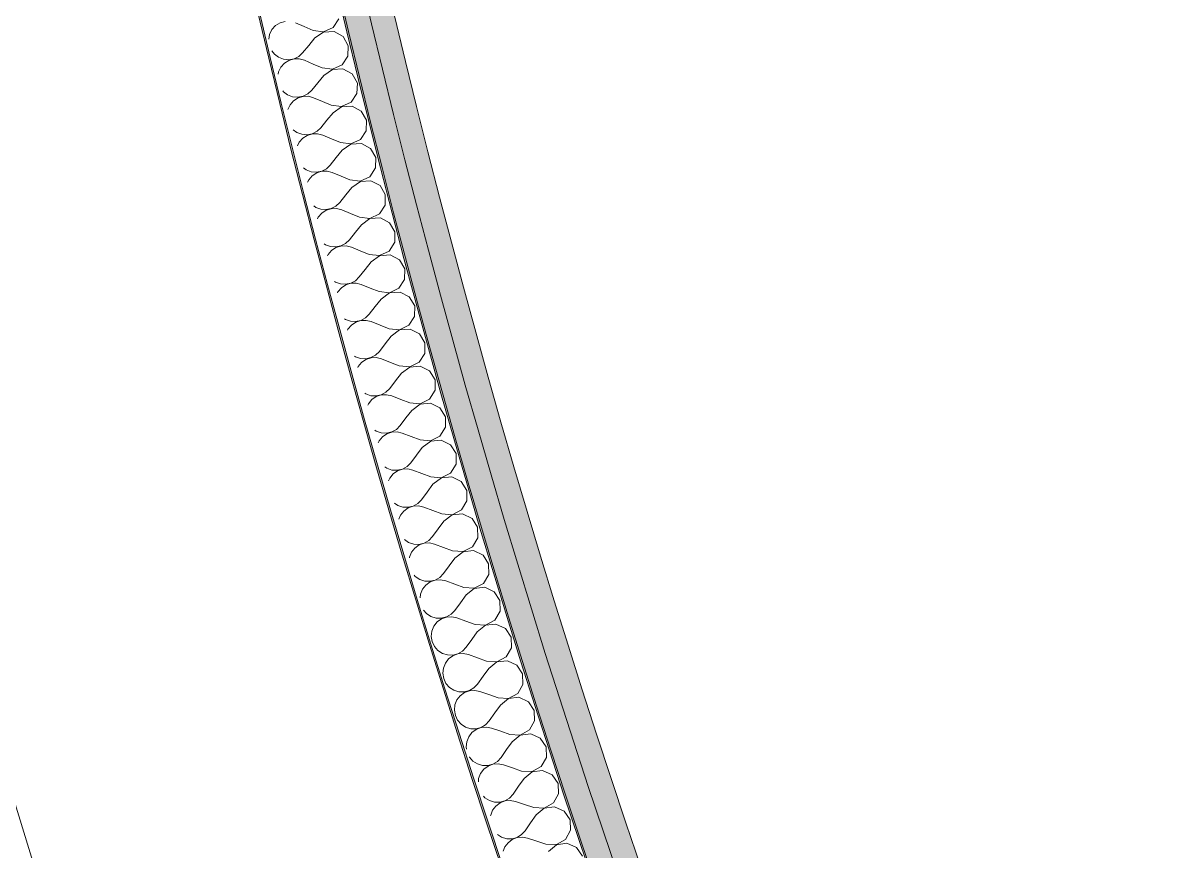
# Model space of a CAD drawing. Header units: millimetres. Extents: x -99530 to 90294, y -97212 to 56397.
# Drawn here: x -41302 to -40595, y -65679 to -65165 of the extents above; entities that cross this region are included whole.
import ezdxf
from ezdxf.enums import TextEntityAlignment as Align

# ---------------------------------------------------------------- set-up
doc = ezdxf.new("R2010")
doc.units = ezdxf.units.MM
doc.header["$MEASUREMENT"] = 0
doc.linetypes.add('Double Dashed', pattern=[1093.611073, 529.166651, -211.666656, 141.111112, -211.666656])
doc.linetypes.add('Hidden Line', pattern=[55, 45, -10])
for name, color, linetype in [('A-25-M_Wall_Ext', 7, 'Continuous'), ('A-25-M_Wall_Int', 7, 'Continuous'), ('New_A-05-M_Gross_Int_Circulation', 7, 'Continuous'), ('New_A-15-MG_Structural_Grid_Phase_2', 7, 'Continuous'), ('New_A-20-M_Floor_Slab', 7, 'Continuous'), ('New_A-20-M_Hard_Landscape', 7, 'Continuous'), ('New_A-25-M_Wall_Ext', 7, 'Continuous')]:
    doc.layers.add(name, color=color, linetype=linetype)
for name, color, linetype, lineweight in [('A-25-M_Wall_Ext_Pen_No__87', 8, 'Continuous', 20), ('A-25-M_Wall_Int_Pen_No__1', 7, 'Continuous', 13), ('A-25-M_Wall_Int_Pen_No__150', 7, 'Continuous', 0), ('New_A-20-M_Floor_Slab_Pen_No__89', 8, 'Continuous', 20), ('New_A-25-M_Wall_Ext_Pen_No__87', 8, 'Continuous', 20), ('New_ArchiCAD Zone Stamps_Pen_No__9', 7, 'Continuous', 13)]:
    doc.layers.add(name, color=color, linetype=linetype, lineweight=lineweight)
for name, color, linetype, lineweight, true_color in [('A-25-M_Wall_Int_Pen_No__107', 7, 'Continuous', 15, 0xa6a6a6), ('A-25-M_Wall_Int_Pen_No__81', 7, 'Continuous', 20, 0x6a6a6a), ('New_A-05-M_Gross_Int_Circulation_Pen_No__74', 7, 'Continuous', 20, 0x606060), ('New_A-15-MG_Structural_Grid_Phase_2_Pen_No__222', 7, 'Continuous', 13, 0x65af33), ('New_A-20-M_Hard_Landscape_Pen_No__53', 7, 'Continuous', 35, 0x444444)]:
    doc.layers.add(name, color=color, linetype=linetype, lineweight=lineweight, true_color=true_color)
doc.styles.add('GENERATED_STYLE_1', font='')
doc.styles.add('GENERATED_STYLE_3', font='')
doc.styles.get('GENERATED_STYLE_1').set_extended_font_data('Arial', bold=True)
doc.styles.get('GENERATED_STYLE_3').set_extended_font_data('Arial')

# ---------------------------------------------------------------- blocks, each defined once
blk = doc.blocks.new('Stair 07 _INB 0168_10_1', base_point=(-36902.6, -62923.54))
at = {"layer": 'New_A-05-M_Gross_Int_Circulation_Pen_No__74', "linetype": 'Continuous'}
blk.add_arc((-28204.62, -61891.72), 13818.27, 192.696309, 200.218602, dxfattribs=at)
at = {"layer": 'New_ArchiCAD Zone Stamps_Pen_No__9'}
for tag, height, style, p in [('ROOM_NAME', 250, 'GENERATED_STYLE_1', (-37168.15, -61611.29)), ('zoneNameLine2', 250, 'GENERATED_STYLE_1', (-37356.58, -62043.42)), ('ROOM_NUMBER', 200, 'GENERATED_STYLE_3', (-37545.01, -62464.13)), ('measuredAreaCode', 200, 'GENERATED_STYLE_3', (-37702.04, -62824.24)), ('DUMMY_649', 200, 'GENERATED_STYLE_3', (-37394.63, -62958.28)), ('DUMMY_650', 200, 'GENERATED_STYLE_3', (-36905.29, -63171.66)), ('DUMMY_651', 133.33, 'GENERATED_STYLE_3', (-36626, -63278.2))]:
    blk.add_attdef(tag, text='', height=height, rotation=336.44041, dxfattribs=dict(at, style=style)).set_placement(p, align=Align.TOP_LEFT)
blk = doc.blocks.new('Mesh_2_1', base_point=(-42312.96, -61137.43))
at = {"layer": 'New_A-20-M_Hard_Landscape_Pen_No__53', "linetype": 'Continuous', "flags": 128}
blk.add_lwpolyline([(-42312.96, -61137.43), (-44611.59, -60132.63), (-45011.26, -60153.1), (-44779.44, -64647.12, 0.101309), (-40900.75, -69852.74, -0.324783), (-40933.13, -67038.12, -0.084886), (-41989.51, -63759.27, -0.016705)], format="xyb", close=True, dxfattribs=at)
blk = doc.blocks.new('Mesh_6_1', base_point=(-56628.5, -71821.01))
at = {"layer": 'New_A-20-M_Hard_Landscape_Pen_No__53', "linetype": 'Continuous', "flags": 128}
blk.add_lwpolyline([(-17579.25, -76160.81, -0.138824), (-37194.67, -72335.54, -0.171752), (-44779.44, -64647.12), (-44956.5, -64631.22), (-45033.77, -63133.21), (-45111.04, -61635.21), (-45188.32, -60137.2), (-45265.59, -58639.19), (-51572.37, -58963.59), (-51262.87, -64980.68), (-51262.87, -67160.22, -0.478648), (-56628.5, -71821.01), (-57422.25, -73632.31), (-50733.29, -76386.27), (-45824.1, -78214.16), (-37862.26, -79362.98), (-25566.81, -79831.65)], format="xyb", dxfattribs=at)
blk = doc.blocks.new('Slab_56_1', base_point=(-44734.13, -52924.74))
at = {"layer": 'New_A-20-M_Floor_Slab_Pen_No__89', "linetype": 'Continuous', "flags": 128}
blk.add_lwpolyline([(-44734.13, -52924.74), (-44734.3, -52924.72, -0.179811), (-34721.45, -33027.69), (-34721.92, -33027.18), (-25959.6, -24873.2), (-20981.62, -27043.85), (-17009.56, -17934.66), (-17703.34, -17189.12), (-11222.85, -11158.55), (-10852.64, -11556.37), (-2918.66, -4173.23), (921.42, -599.75), (3259.49, -1619.27), (2636.44, -2195.91), (2144.41, -3324.28), (-4596.33, -18782.94), (-10337.07, -31948.28), (-13252.03, -30677.22), (-20095.26, -46371.16, -0.415568), (-30017.22, -50195.91), (-38341.96, -69287.69, -0.234037), (-41521.39, -64901.11, -0.022084), (-42146.95, -60901.38), (-44895.69, -59706.59, -0.043731)], format="xyb", close=True, dxfattribs=at)
blk = doc.blocks.new('Wall_419_1', base_point=(-41867.68, -65448.92))
at = {"layer": 'A-25-M_Wall_Ext_Pen_No__87', "linetype": 'Hidden Line'}
for radius, start, end in [(6194.09, 193.727472, 244.836991), (6533.09, 193.696044, 244.871747)]:
    blk.add_arc((-35520.36, -63902.08), radius, start, end, dxfattribs=at)
blk = doc.blocks.new('*X1153')
at = {"layer": 'A-25-M_Wall_Int_Pen_No__150', "linetype": 'Continuous'}
for p, q in [((-41144.91, -65166.51), (-41147.12, -65168.96)), ((-41142.12, -65164.77), (-41144.91, -65166.51)), ((-41138.97, -65163.86), (-41142.12, -65164.77)), ((-41127.06, -65167.15), (-41132.52, -65164.75)), ((-41109.21, -65167.75), (-41105.55, -65162.37)), ((-41148.57, -65171.92), (-41149.13, -65175.01)), ((-41147.12, -65168.96), (-41148.57, -65171.92)), ((-41121.6, -65169.54), (-41127.06, -65167.15)), ((-41121.6, -65169.54), (-41115.15, -65170.41)), ((-41115.13, -65170.5), (-41120.49, -65174.18)), ((-41115.15, -65170.41), (-41109.21, -65167.75)), ((-41108.63, -65170.2), (-41115.13, -65170.5)), ((-41102.94, -65173.36), (-41108.63, -65170.2)), ((-41099.75, -65179.03), (-41102.94, -65173.36)), ((-41124.3, -65178.77), (-41128.09, -65183.37)), ((-41120.49, -65174.18), (-41124.3, -65178.77)), ((-41100.02, -65185.53), (-41099.75, -65179.03)), ((-41147.2, -65182.14), (-41145.65, -65184.19)), ((-41145.65, -65184.19), (-41143.02, -65186.18)), ((-41143.02, -65186.18), (-41139.95, -65187.37)), ((-41139.95, -65187.37), (-41136.68, -65187.67)), ((-41136.58, -65188.08), (-41139.36, -65189.83)), ((-41136.68, -65187.67), (-41133.45, -65187.06)), ((-41133.43, -65187.16), (-41136.58, -65188.08)), ((-41133.45, -65187.06), (-41130.52, -65185.59)), ((-41130.15, -65187.14), (-41133.43, -65187.16)), ((-41130.52, -65185.59), (-41128.09, -65183.37)), ((-41126.98, -65188.02), (-41130.15, -65187.14)), ((-41121.51, -65190.39), (-41126.98, -65188.02)), ((-41103.66, -65190.92), (-41100.02, -65185.53)), ((-41143, -65195.25), (-41143.25, -65196.68)), ((-41141.56, -65192.28), (-41143, -65195.25)), ((-41139.36, -65189.83), (-41141.56, -65192.28)), ((-41116.04, -65192.76), (-41121.51, -65190.39)), ((-41116.04, -65192.76), (-41109.59, -65193.6)), ((-41109.56, -65193.7), (-41114.92, -65197.4)), ((-41109.59, -65193.6), (-41103.66, -65190.92)), ((-41103.07, -65193.37), (-41109.56, -65193.7)), ((-41097.36, -65196.5), (-41103.07, -65193.37)), ((-41118.7, -65202), (-41122.48, -65206.62)), ((-41114.92, -65197.4), (-41118.7, -65202)), ((-41094.15, -65202.16), (-41097.36, -65196.5)), ((-41094.39, -65208.66), (-41094.15, -65202.16)), ((-41140.48, -65206.93), (-41140.03, -65207.51)), ((-41140.03, -65207.51), (-41137.39, -65209.49)), ((-41137.39, -65209.49), (-41134.32, -65210.67)), ((-41127.82, -65210.33), (-41124.89, -65208.85)), ((-41124.89, -65208.85), (-41122.48, -65206.62)), ((-41098.01, -65214.07), (-41094.39, -65208.66)), ((-41135.9, -65215.59), (-41137.32, -65218.55)), ((-41133.72, -65213.13), (-41135.9, -65215.59)), ((-41134.32, -65210.67), (-41131.05, -65210.96)), ((-41130.95, -65211.36), (-41133.72, -65213.13)), ((-41131.05, -65210.96), (-41127.82, -65210.33)), ((-41127.8, -65210.43), (-41130.95, -65211.36)), ((-41124.51, -65210.39), (-41127.8, -65210.43)), ((-41121.34, -65211.26), (-41124.51, -65210.39)), ((-41115.86, -65213.61), (-41121.34, -65211.26)), ((-41110.38, -65215.96), (-41115.86, -65213.61)), ((-41110.38, -65215.96), (-41103.93, -65216.77)), ((-41103.93, -65216.77), (-41098.01, -65214.07)), ((-41097.41, -65216.51), (-41103.9, -65216.87)), ((-41091.69, -65219.62), (-41097.41, -65216.51)), ((-41109.24, -65220.59), (-41113, -65225.21)), ((-41103.9, -65216.87), (-41109.24, -65220.59)), ((-41088.46, -65225.27), (-41091.69, -65219.62)), ((-41119.17, -65232.08), (-41116.76, -65229.84)), ((-41113, -65225.21), (-41116.76, -65229.84)), ((-41088.67, -65231.77), (-41088.46, -65225.27)), ((-41133.92, -65231.1), (-41131.67, -65232.78)), ((-41131.67, -65232.78), (-41128.59, -65233.94)), ((-41127.98, -65236.4), (-41130.15, -65238.87)), ((-41128.59, -65233.94), (-41125.31, -65234.22)), ((-41125.21, -65234.62), (-41127.98, -65236.4)), ((-41125.31, -65234.22), (-41122.09, -65233.58)), ((-41122.07, -65233.67), (-41125.21, -65234.62)), ((-41122.09, -65233.58), (-41119.17, -65232.08)), ((-41118.78, -65233.63), (-41122.07, -65233.67)), ((-41115.61, -65234.48), (-41118.78, -65233.63)), ((-41110.12, -65236.81), (-41115.61, -65234.48)), ((-41104.63, -65239.13), (-41110.12, -65236.81)), ((-41098.17, -65239.92), (-41092.26, -65237.19)), ((-41092.26, -65237.19), (-41088.67, -65231.77)), ((-41130.15, -65238.87), (-41131.21, -65241.09)), ((-41103.47, -65243.76), (-41107.21, -65248.4)), ((-41104.63, -65239.13), (-41098.17, -65239.92)), ((-41098.15, -65240.02), (-41103.47, -65243.76)), ((-41091.65, -65239.63), (-41098.15, -65240.02)), ((-41085.92, -65242.72), (-41091.65, -65239.63)), ((-41082.67, -65248.35), (-41085.92, -65242.72)), ((-41107.21, -65248.4), (-41110.95, -65253.04)), ((-41082.85, -65254.85), (-41082.67, -65248.35)), ((-41127.48, -65254.83), (-41125.84, -65256.04)), ((-41125.84, -65256.04), (-41122.76, -65257.19)), ((-41122.76, -65257.19), (-41119.49, -65257.45)), ((-41119.38, -65257.86), (-41122.14, -65259.65)), ((-41119.49, -65257.45), (-41116.27, -65256.8)), ((-41116.24, -65256.9), (-41119.38, -65257.86)), ((-41116.27, -65256.8), (-41113.35, -65255.29)), ((-41112.96, -65256.84), (-41116.24, -65256.9)), ((-41113.35, -65255.29), (-41110.95, -65253.04)), ((-41109.78, -65257.68), (-41112.96, -65256.84)), ((-41104.28, -65259.98), (-41109.78, -65257.68)), ((-41086.42, -65260.29), (-41082.85, -65254.85)), ((-41124.3, -65262.13), (-41125.07, -65263.75)), ((-41122.14, -65259.65), (-41124.3, -65262.13)), ((-41098.78, -65262.28), (-41104.28, -65259.98)), ((-41098.78, -65262.28), (-41092.32, -65263.05)), ((-41092.29, -65263.14), (-41097.6, -65266.91)), ((-41092.32, -65263.05), (-41086.42, -65260.29)), ((-41085.8, -65262.73), (-41092.29, -65263.14)), ((-41080.06, -65265.79), (-41085.8, -65262.73)), ((-41076.78, -65271.41), (-41080.06, -65265.79)), ((-41101.32, -65271.56), (-41105.04, -65276.22)), ((-41097.6, -65266.91), (-41101.32, -65271.56)), ((-41076.94, -65277.91), (-41076.78, -65271.41)), ((-41121.08, -65278.43), (-41119.93, -65279.28)), ((-41119.93, -65279.28), (-41116.84, -65280.42)), ((-41113.56, -65280.67), (-41110.34, -65280)), ((-41110.32, -65280.1), (-41113.46, -65281.07)), ((-41110.34, -65280), (-41107.43, -65278.48)), ((-41107.03, -65280.02), (-41110.32, -65280.1)), ((-41107.43, -65278.48), (-41105.04, -65276.22)), ((-41103.85, -65280.85), (-41107.03, -65280.02)), ((-41080.49, -65283.37), (-41076.94, -65277.91)), ((-41118.36, -65285.36), (-41118.89, -65286.51)), ((-41116.21, -65282.87), (-41118.36, -65285.36)), ((-41116.84, -65280.42), (-41113.56, -65280.67)), ((-41113.46, -65281.07), (-41116.21, -65282.87)), ((-41098.34, -65283.13), (-41103.85, -65280.85)), ((-41092.84, -65285.41), (-41098.34, -65283.13)), ((-41092.84, -65285.41), (-41086.37, -65286.14)), ((-41086.35, -65286.24), (-41091.64, -65290.03)), ((-41086.37, -65286.14), (-41080.49, -65283.37)), ((-41079.85, -65285.8), (-41086.35, -65286.24)), ((-41074.1, -65288.84), (-41079.85, -65285.8)), ((-41091.64, -65290.03), (-41095.34, -65294.7)), ((-41070.8, -65294.44), (-41074.1, -65288.84)), ((-41101.42, -65301.64), (-41099.04, -65299.37)), ((-41095.34, -65294.7), (-41099.04, -65299.37)), ((-41074.45, -65306.42), (-41070.93, -65300.95)), ((-41070.93, -65300.95), (-41070.8, -65294.44)), ((-41114.72, -65301.91), (-41113.91, -65302.49)), ((-41113.91, -65302.49), (-41110.82, -65303.62)), ((-41110.18, -65306.07), (-41112.32, -65308.57)), ((-41110.82, -65303.62), (-41107.54, -65303.85)), ((-41107.43, -65304.26), (-41110.18, -65306.07)), ((-41107.54, -65303.85), (-41104.32, -65303.18)), ((-41104.3, -65303.27), (-41107.43, -65304.26)), ((-41104.32, -65303.18), (-41101.42, -65301.64)), ((-41101.01, -65303.18), (-41104.3, -65303.27)), ((-41097.83, -65304), (-41101.01, -65303.18)), ((-41092.31, -65306.26), (-41097.83, -65304)), ((-41086.8, -65308.51), (-41092.31, -65306.26)), ((-41080.33, -65309.22), (-41074.45, -65306.42)), ((-41112.32, -65308.57), (-41112.69, -65309.38)), ((-41085.58, -65313.12), (-41089.26, -65317.81)), ((-41086.8, -65308.51), (-41080.33, -65309.22)), ((-41080.3, -65309.31), (-41085.58, -65313.12)), ((-41073.81, -65308.85), (-41080.3, -65309.31)), ((-41068.04, -65311.86), (-41073.81, -65308.85)), ((-41064.72, -65317.45), (-41068.04, -65311.86)), ((-41095.31, -65324.78), (-41092.94, -65322.5)), ((-41089.26, -65317.81), (-41092.94, -65322.5)), ((-41064.82, -65323.96), (-41064.72, -65317.45)), ((-41108.38, -65325.26), (-41107.8, -65325.68)), ((-41107.8, -65325.68), (-41104.7, -65326.79)), ((-41104.05, -65329.24), (-41106.18, -65331.75)), ((-41104.7, -65326.79), (-41101.42, -65327.01)), ((-41101.31, -65327.42), (-41104.05, -65329.24)), ((-41101.42, -65327.01), (-41098.21, -65326.32)), ((-41098.18, -65326.42), (-41101.31, -65327.42)), ((-41098.21, -65326.32), (-41095.31, -65324.78)), ((-41094.9, -65326.32), (-41098.18, -65326.42)), ((-41091.71, -65327.12), (-41094.9, -65326.32)), ((-41086.18, -65329.35), (-41091.71, -65327.12)), ((-41080.66, -65331.58), (-41086.18, -65329.35)), ((-41074.19, -65332.27), (-41068.32, -65329.44)), ((-41068.32, -65329.44), (-41064.82, -65323.96)), ((-41106.18, -65331.75), (-41106.46, -65332.36)), ((-41079.42, -65336.19), (-41083.08, -65340.89)), ((-41080.66, -65331.58), (-41074.19, -65332.27)), ((-41074.16, -65332.36), (-41079.42, -65336.19)), ((-41067.67, -65331.87), (-41074.16, -65332.36)), ((-41061.89, -65334.86), (-41067.67, -65331.87)), ((-41058.54, -65340.44), (-41061.89, -65334.86)), ((-41083.08, -65340.89), (-41086.75, -65345.6)), ((-41058.62, -65346.94), (-41058.54, -65340.44)), ((-41102.08, -65348.49), (-41101.59, -65348.84)), ((-41101.59, -65348.84), (-41098.49, -65349.94)), ((-41098.49, -65349.94), (-41095.21, -65350.15)), ((-41095.1, -65350.55), (-41097.82, -65352.39)), ((-41095.21, -65350.15), (-41092, -65349.45)), ((-41091.97, -65349.54), (-41095.1, -65350.55)), ((-41092, -65349.45), (-41089.1, -65347.89)), ((-41088.69, -65349.43), (-41091.97, -65349.54)), ((-41089.1, -65347.89), (-41086.75, -65345.6)), ((-41085.5, -65350.21), (-41088.69, -65349.43)), ((-41079.96, -65352.43), (-41085.5, -65350.21)), ((-41062.1, -65352.44), (-41058.62, -65346.94)), ((-41099.95, -65354.9), (-41100.19, -65355.45)), ((-41097.82, -65352.39), (-41099.95, -65354.9)), ((-41074.42, -65354.63), (-41079.96, -65352.43)), ((-41074.42, -65354.63), (-41067.95, -65355.29)), ((-41067.92, -65355.38), (-41073.17, -65359.24)), ((-41067.95, -65355.29), (-41062.1, -65352.44)), ((-41061.44, -65354.87), (-41067.92, -65355.38)), ((-41055.65, -65357.83), (-41061.44, -65354.87)), ((-41052.27, -65363.39), (-41055.65, -65357.83)), ((-41076.81, -65363.95), (-41080.46, -65368.67)), ((-41073.17, -65359.24), (-41076.81, -65363.95)), ((-41052.32, -65369.9), (-41052.27, -65363.39)), ((-41095.81, -65371.6), (-41095.28, -65371.98)), ((-41095.28, -65371.98), (-41092.18, -65373.07)), ((-41085.69, -65372.54), (-41082.8, -65370.97)), ((-41082.8, -65370.97), (-41080.46, -65368.67)), ((-41055.78, -65375.41), (-41052.32, -65369.9)), ((-41093.62, -65378.03), (-41093.9, -65378.67)), ((-41091.5, -65375.51), (-41093.62, -65378.03)), ((-41092.18, -65373.07), (-41088.89, -65373.26)), ((-41088.78, -65373.66), (-41091.5, -65375.51)), ((-41088.89, -65373.26), (-41085.69, -65372.54)), ((-41085.66, -65372.64), (-41088.78, -65373.66)), ((-41082.38, -65372.51), (-41085.66, -65372.64)), ((-41079.19, -65373.28), (-41082.38, -65372.51)), ((-41073.64, -65375.47), (-41079.19, -65373.28)), ((-41068.1, -65377.66), (-41073.64, -65375.47)), ((-41068.1, -65377.66), (-41061.62, -65378.29)), ((-41061.59, -65378.38), (-41066.82, -65382.26)), ((-41061.62, -65378.29), (-41055.78, -65375.41)), ((-41055.11, -65377.83), (-41061.59, -65378.38)), ((-41049.3, -65380.78), (-41055.11, -65377.83)), ((-41066.82, -65382.26), (-41070.44, -65386.99)), ((-41045.91, -65386.33), (-41049.3, -65380.78)), ((-41076.41, -65394.03), (-41074.07, -65391.72)), ((-41070.44, -65386.99), (-41074.07, -65391.72)), ((-41049.37, -65398.36), (-41045.93, -65392.83)), ((-41045.93, -65392.83), (-41045.91, -65386.33)), ((-41089.58, -65394.6), (-41088.88, -65395.09)), ((-41088.88, -65395.09), (-41085.77, -65396.17)), ((-41085.09, -65398.6), (-41087.19, -65401.14)), ((-41085.77, -65396.17), (-41082.49, -65396.34)), ((-41082.38, -65396.75), (-41085.09, -65398.6)), ((-41082.49, -65396.34), (-41079.29, -65395.61)), ((-41079.26, -65395.71), (-41082.38, -65396.75)), ((-41079.29, -65395.61), (-41076.41, -65394.03)), ((-41075.98, -65395.57), (-41079.26, -65395.71)), ((-41072.78, -65396.33), (-41075.98, -65395.57)), ((-41067.23, -65398.49), (-41072.78, -65396.33)), ((-41061.67, -65400.65), (-41067.23, -65398.49)), ((-41055.19, -65401.26), (-41049.37, -65398.36)), ((-41087.19, -65401.14), (-41087.57, -65402)), ((-41060.37, -65405.25), (-41063.98, -65409.99)), ((-41061.67, -65400.65), (-41055.19, -65401.26)), ((-41055.16, -65401.35), (-41060.37, -65405.25)), ((-41048.68, -65400.78), (-41055.16, -65401.35)), ((-41042.87, -65403.7), (-41048.68, -65400.78)), ((-41039.45, -65409.23), (-41042.87, -65403.7)), ((-41063.98, -65409.99), (-41067.58, -65414.74)), ((-41039.44, -65415.73), (-41039.45, -65409.23)), ((-41083.37, -65417.49), (-41082.38, -65418.17)), ((-41082.38, -65418.17), (-41079.27, -65419.24)), ((-41079.27, -65419.24), (-41075.99, -65419.4)), ((-41075.87, -65419.8), (-41078.58, -65421.67)), ((-41075.99, -65419.4), (-41072.79, -65418.66)), ((-41072.76, -65418.75), (-41075.87, -65419.8)), ((-41072.79, -65418.66), (-41069.91, -65417.06)), ((-41069.48, -65418.59), (-41072.76, -65418.75)), ((-41069.91, -65417.06), (-41067.58, -65414.74)), ((-41066.28, -65419.34), (-41069.48, -65418.59)), ((-41060.71, -65421.49), (-41066.28, -65419.34)), ((-41055.15, -65423.62), (-41060.71, -65421.49)), ((-41048.67, -65424.2), (-41042.86, -65421.28)), ((-41042.86, -65421.28), (-41039.44, -65415.73)), ((-41080.67, -65424.21), (-41081.21, -65425.46)), ((-41078.58, -65421.67), (-41080.67, -65424.21)), ((-41053.84, -65428.21), (-41057.42, -65432.97)), ((-41055.15, -65423.62), (-41048.67, -65424.2)), ((-41048.64, -65424.29), (-41053.84, -65428.21)), ((-41042.16, -65423.69), (-41048.64, -65424.29)), ((-41036.33, -65426.59), (-41042.16, -65423.69)), ((-41032.89, -65432.11), (-41036.33, -65426.59)), ((-41057.42, -65432.97), (-41061.01, -65437.74)), ((-41032.86, -65438.61), (-41032.89, -65432.11)), ((-41077.19, -65440.27), (-41075.79, -65441.23)), ((-41075.79, -65441.23), (-41072.67, -65442.28)), ((-41072.67, -65442.28), (-41069.39, -65442.43)), ((-41069.27, -65442.83), (-41071.97, -65444.71)), ((-41069.39, -65442.43), (-41066.19, -65441.67)), ((-41066.16, -65441.77), (-41069.27, -65442.83)), ((-41066.19, -65441.67), (-41063.32, -65440.07)), ((-41062.88, -65441.6), (-41066.16, -65441.77)), ((-41063.32, -65440.07), (-41061.01, -65437.74)), ((-41059.68, -65442.33), (-41062.88, -65441.6)), ((-41054.11, -65444.45), (-41059.68, -65442.33)), ((-41036.25, -65444.17), (-41032.86, -65438.61)), ((-41074.05, -65447.26), (-41074.81, -65449.04)), ((-41071.97, -65444.71), (-41074.05, -65447.26)), ((-41048.53, -65446.57), (-41054.11, -65444.45)), ((-41048.53, -65446.57), (-41042.05, -65447.12)), ((-41042.02, -65447.21), (-41047.2, -65451.15)), ((-41042.05, -65447.12), (-41036.25, -65444.17)), ((-41035.55, -65446.58), (-41042.02, -65447.21)), ((-41029.71, -65449.45), (-41035.55, -65446.58)), ((-41026.24, -65454.96), (-41029.71, -65449.45)), ((-41050.77, -65455.93), (-41054.33, -65460.7)), ((-41047.2, -65451.15), (-41050.77, -65455.93)), ((-41026.18, -65461.46), (-41026.24, -65454.96)), ((-41071.05, -65462.93), (-41069.1, -65464.26)), ((-41059.5, -65464.66), (-41056.64, -65463.05)), ((-41056.64, -65463.05), (-41054.33, -65460.7)), ((-41029.55, -65467.03), (-41026.18, -65461.46)), ((-41069.1, -65464.26), (-41065.98, -65465.29)), ((-41067.33, -65470.28), (-41068.38, -65472.75)), ((-41065.27, -65467.72), (-41067.33, -65470.28)), ((-41065.98, -65465.29), (-41062.69, -65465.43)), ((-41062.58, -65465.83), (-41065.27, -65467.72)), ((-41062.69, -65465.43), (-41059.5, -65464.66)), ((-41059.47, -65464.76), (-41062.58, -65465.83)), ((-41056.19, -65464.57), (-41059.47, -65464.76)), ((-41052.98, -65465.3), (-41056.19, -65464.57)), ((-41047.4, -65467.39), (-41052.98, -65465.3)), ((-41041.82, -65469.48), (-41047.4, -65467.39)), ((-41041.82, -65469.48), (-41035.34, -65470)), ((-41035.31, -65470.1), (-41040.47, -65474.06)), ((-41035.34, -65470), (-41029.55, -65467.03)), ((-41028.84, -65469.44), (-41035.31, -65470.1)), ((-41022.98, -65472.29), (-41028.84, -65469.44)), ((-41040.47, -65474.06), (-41044.02, -65478.85)), ((-41019.5, -65477.78), (-41022.98, -65472.29)), ((-41019.41, -65484.29), (-41019.5, -65477.78)), ((-41049.86, -65485.99), (-41047.56, -65483.64)), ((-41044.02, -65478.85), (-41047.56, -65483.64)), ((-41022.75, -65489.87), (-41019.41, -65484.29)), ((-41064.93, -65485.5), (-41062.32, -65487.26)), ((-41062.32, -65487.26), (-41059.19, -65488.28)), ((-41058.47, -65490.71), (-41060.52, -65493.28)), ((-41059.19, -65488.28), (-41055.9, -65488.41)), ((-41055.78, -65488.81), (-41058.47, -65490.71)), ((-41055.9, -65488.41), (-41052.71, -65487.62)), ((-41052.69, -65487.72), (-41055.78, -65488.81)), ((-41052.71, -65487.62), (-41049.86, -65485.99)), ((-41049.41, -65487.52), (-41052.69, -65487.72)), ((-41046.2, -65488.23), (-41049.41, -65487.52)), ((-41040.61, -65490.3), (-41046.2, -65488.23)), ((-41035.02, -65492.37), (-41040.61, -65490.3)), ((-41028.53, -65492.86), (-41022.75, -65489.87)), ((-41022.03, -65492.28), (-41028.5, -65492.96)), ((-41016.17, -65495.1), (-41022.03, -65492.28)), ((-41061.8, -65496.32), (-41061.86, -65496.8)), ((-41060.52, -65493.28), (-41061.8, -65496.32)), ((-41033.64, -65496.94), (-41037.17, -65501.75)), ((-41035.02, -65492.37), (-41028.53, -65492.86)), ((-41028.5, -65492.96), (-41033.64, -65496.94)), ((-41012.66, -65500.58), (-41016.17, -65495.1)), ((-41037.17, -65501.75), (-41040.7, -65506.56)), ((-41012.54, -65507.08), (-41012.66, -65500.58)), ((-41058.97, -65507.47), (-41058.18, -65508.4)), ((-41058.18, -65508.4), (-41055.44, -65510.23)), ((-41055.44, -65510.23), (-41052.3, -65511.24)), ((-41052.3, -65511.24), (-41049.02, -65511.35)), ((-41048.9, -65511.75), (-41051.57, -65513.66)), ((-41049.02, -65511.35), (-41045.83, -65510.56)), ((-41045.8, -65510.65), (-41048.9, -65511.75)), ((-41045.83, -65510.56), (-41042.99, -65508.92)), ((-41042.53, -65510.44), (-41045.8, -65510.65)), ((-41042.99, -65508.92), (-41040.7, -65506.56)), ((-41039.31, -65511.13), (-41042.53, -65510.44)), ((-41033.71, -65513.18), (-41039.31, -65511.13)), ((-41028.12, -65515.23), (-41033.71, -65513.18)), ((-41021.62, -65515.7), (-41015.86, -65512.68)), ((-41015.86, -65512.68), (-41012.54, -65507.08)), ((-41054.89, -65519.29), (-41055.15, -65521.54)), ((-41053.62, -65516.24), (-41054.89, -65519.29)), ((-41051.57, -65513.66), (-41053.62, -65516.24)), ((-41026.72, -65519.8), (-41030.23, -65524.61)), ((-41028.12, -65515.23), (-41021.62, -65515.7)), ((-41021.6, -65515.79), (-41026.72, -65519.8)), ((-41015.13, -65515.08), (-41021.6, -65515.79)), ((-41009.25, -65517.88), (-41015.13, -65515.08)), ((-41005.72, -65523.34), (-41009.25, -65517.88)), ((-41030.23, -65524.61), (-41033.74, -65529.44)), ((-41005.58, -65529.84), (-41005.72, -65523.34)), ((-41053.08, -65529.17), (-41051.21, -65531.35)), ((-41051.21, -65531.35), (-41048.46, -65533.17)), ((-41048.46, -65533.17), (-41045.32, -65534.17)), ((-41045.32, -65534.17), (-41042.04, -65534.27)), ((-41041.92, -65534.67), (-41044.58, -65536.59)), ((-41042.04, -65534.27), (-41038.85, -65533.46)), ((-41038.83, -65533.55), (-41041.92, -65534.67)), ((-41038.85, -65533.46), (-41036.02, -65531.81)), ((-41035.55, -65533.33), (-41038.83, -65533.55)), ((-41036.02, -65531.81), (-41033.74, -65529.44)), ((-41032.33, -65534.01), (-41035.55, -65533.33)), ((-41026.73, -65536.04), (-41032.33, -65534.01)), ((-41008.88, -65535.46), (-41005.58, -65529.84)), ((-41046.62, -65539.18), (-41047.87, -65542.23)), ((-41044.58, -65536.59), (-41046.62, -65539.18)), ((-41021.12, -65538.06), (-41026.73, -65536.04)), ((-41021.12, -65538.06), (-41014.63, -65538.5)), ((-41014.6, -65538.59), (-41019.71, -65542.62)), ((-41014.63, -65538.5), (-41008.88, -65535.46)), ((-41008.13, -65537.86), (-41014.6, -65538.59)), ((-41002.25, -65540.63), (-41008.13, -65537.86)), ((-40998.69, -65546.08), (-41002.25, -65540.63)), ((-41047.87, -65542.23), (-41048.25, -65545.51)), ((-41048.25, -65545.51), (-41047.71, -65548.78)), ((-41047.71, -65548.78), (-41046.31, -65551.78)), ((-41023.2, -65547.45), (-41026.68, -65552.29)), ((-41019.71, -65542.62), (-41023.2, -65547.45)), ((-40998.52, -65552.58), (-40998.69, -65546.08)), ((-41046.31, -65551.78), (-41044.15, -65554.28)), ((-41044.15, -65554.28), (-41041.39, -65556.09)), ((-41031.78, -65556.33), (-41028.95, -65554.67)), ((-41028.95, -65554.67), (-41026.68, -65552.29)), ((-41001.8, -65558.2), (-40998.52, -65552.58)), ((-41041.39, -65556.09), (-41038.25, -65557.07)), ((-41039.52, -65562.08), (-41040.76, -65565.14)), ((-41037.5, -65559.49), (-41039.52, -65562.08)), ((-41038.25, -65557.07), (-41034.96, -65557.16)), ((-41034.84, -65557.55), (-41037.5, -65559.49)), ((-41034.96, -65557.16), (-41031.78, -65556.33)), ((-41031.75, -65556.43), (-41034.84, -65557.55)), ((-41028.48, -65556.19), (-41031.75, -65556.43)), ((-41025.26, -65556.86), (-41028.48, -65556.19)), ((-41019.64, -65558.86), (-41025.26, -65556.86)), ((-41014.03, -65560.86), (-41019.64, -65558.86)), ((-41014.03, -65560.86), (-41007.53, -65561.27)), ((-41007.5, -65561.36), (-41012.6, -65565.42)), ((-41007.53, -65561.27), (-41001.8, -65558.2)), ((-41001.04, -65560.6), (-41007.5, -65561.36)), ((-40995.14, -65563.35), (-41001.04, -65560.6)), ((-41040.76, -65565.14), (-41041.12, -65568.43)), ((-41041.12, -65568.43), (-41040.58, -65571.69)), ((-41012.6, -65565.42), (-41016.07, -65570.26)), ((-40991.57, -65568.78), (-40995.14, -65563.35)), ((-40991.37, -65575.29), (-40991.57, -65568.78)), ((-41040.58, -65571.69), (-41039.16, -65574.68)), ((-41039.16, -65574.68), (-41036.99, -65577.17)), ((-41036.99, -65577.17), (-41034.22, -65578.97)), ((-41021.79, -65577.5), (-41019.53, -65575.11)), ((-41016.07, -65570.26), (-41019.53, -65575.11)), ((-40994.62, -65580.92), (-40991.37, -65575.29)), ((-41034.22, -65578.97), (-41031.08, -65579.94)), ((-41030.32, -65582.36), (-41032.33, -65584.96)), ((-41031.08, -65579.94), (-41027.79, -65580.01)), ((-41027.67, -65580.41), (-41030.32, -65582.36)), ((-41027.79, -65580.01), (-41024.62, -65579.18)), ((-41024.59, -65579.27), (-41027.67, -65580.41)), ((-41024.62, -65579.18), (-41021.79, -65577.5)), ((-41021.31, -65579.02), (-41024.59, -65579.27)), ((-41018.09, -65579.68), (-41021.31, -65579.02)), ((-41012.47, -65581.66), (-41018.09, -65579.68)), ((-41006.84, -65583.63), (-41012.47, -65581.66)), ((-41006.84, -65583.63), (-41000.35, -65584.02)), ((-41000.32, -65584.11), (-41005.39, -65588.18)), ((-41000.35, -65584.02), (-40994.62, -65580.92)), ((-40993.86, -65583.32), (-41000.32, -65584.11)), ((-40987.95, -65586.04), (-40993.86, -65583.32)), ((-41033.56, -65588.02), (-41033.91, -65591.31)), ((-41033.91, -65591.31), (-41033.34, -65594.57)), ((-41032.33, -65584.96), (-41033.56, -65588.02)), ((-41005.39, -65588.18), (-41008.84, -65593.04)), ((-40984.35, -65591.46), (-40987.95, -65586.04)), ((-41033.34, -65594.57), (-41031.92, -65597.56)), ((-41031.92, -65597.56), (-41029.73, -65600.04)), ((-41014.53, -65600.31), (-41012.28, -65597.91)), ((-41008.84, -65593.04), (-41012.28, -65597.91)), ((-40987.35, -65603.61), (-40984.13, -65597.96)), ((-40984.13, -65597.96), (-40984.35, -65591.46)), ((-41029.73, -65600.04), (-41026.96, -65601.83)), ((-41026.96, -65601.83), (-41023.81, -65602.79)), ((-41023.04, -65605.2), (-41025.04, -65607.81)), ((-41023.81, -65602.79), (-41020.53, -65602.84)), ((-41020.4, -65603.24), (-41023.04, -65605.2)), ((-41020.53, -65602.84), (-41017.35, -65601.99)), ((-41017.32, -65602.09), (-41020.4, -65603.24)), ((-41017.35, -65601.99), (-41014.53, -65600.31)), ((-41014.05, -65601.82), (-41017.32, -65602.09)), ((-41010.82, -65602.46), (-41014.05, -65601.82)), ((-41005.19, -65604.42), (-41010.82, -65602.46)), ((-40999.56, -65606.37), (-41005.19, -65604.42)), ((-40993.06, -65606.73), (-40987.35, -65603.61)), ((-41026.26, -65610.87), (-41026.59, -65614.16)), ((-41025.04, -65607.81), (-41026.26, -65610.87)), ((-40998.09, -65610.91), (-41001.52, -65615.79)), ((-40999.56, -65606.37), (-40993.06, -65606.73)), ((-40993.03, -65606.82), (-40998.09, -65610.91)), ((-40986.58, -65606.01), (-40993.03, -65606.82)), ((-40980.66, -65608.71), (-40986.58, -65606.01)), ((-40977.03, -65614.11), (-40980.66, -65608.71)), ((-41026.59, -65614.16), (-41026.37, -65615.45)), ((-41001.52, -65615.79), (-41004.94, -65620.67)), ((-40976.79, -65620.61), (-40977.03, -65614.11)), ((-41024.6, -65620.36), (-41024.58, -65620.4)), ((-41024.58, -65620.4), (-41022.38, -65622.88)), ((-41022.38, -65622.88), (-41019.61, -65624.65)), ((-41019.61, -65624.65), (-41016.45, -65625.6)), ((-41016.45, -65625.6), (-41013.17, -65625.64)), ((-41013.04, -65626.04), (-41015.67, -65628)), ((-41013.17, -65625.64), (-41010, -65624.78)), ((-41009.97, -65624.87), (-41013.04, -65626.04)), ((-41010, -65624.78), (-41007.18, -65623.08)), ((-41006.69, -65624.59), (-41009.97, -65624.87)), ((-41007.18, -65623.08), (-41004.94, -65620.67)), ((-41003.46, -65625.22), (-41006.69, -65624.59)), ((-40997.83, -65627.15), (-41003.46, -65625.22)), ((-40985.69, -65629.41), (-40979.99, -65626.27)), ((-40979.99, -65626.27), (-40976.79, -65620.61)), ((-41018.87, -65633.7), (-41019.06, -65635.74)), ((-41017.66, -65630.62), (-41018.87, -65633.7)), ((-41015.67, -65628), (-41017.66, -65630.62)), ((-40992.19, -65629.08), (-40997.83, -65627.15)), ((-40990.7, -65633.62), (-40994.11, -65638.51)), ((-40992.19, -65629.08), (-40985.69, -65629.41)), ((-40985.66, -65629.51), (-40990.7, -65633.62)), ((-40979.2, -65628.66), (-40985.66, -65629.51)), ((-40973.27, -65631.34), (-40979.2, -65628.66)), ((-40969.63, -65636.73), (-40973.27, -65631.34)), ((-40994.11, -65638.51), (-40997.51, -65643.4)), ((-40969.35, -65643.22), (-40969.63, -65636.73)), ((-41015.86, -65644.66), (-41014.94, -65645.68)), ((-41014.94, -65645.68), (-41012.15, -65647.45)), ((-41012.15, -65647.45), (-41009, -65648.38)), ((-41005.71, -65648.41), (-41002.54, -65647.53)), ((-41002.51, -65647.62), (-41005.58, -65648.8)), ((-41002.54, -65647.53), (-40999.74, -65645.82)), ((-40999.24, -65647.33), (-41002.51, -65647.62)), ((-40999.74, -65645.82), (-40997.51, -65643.4)), ((-40996.01, -65647.95), (-40999.24, -65647.33)), ((-40972.53, -65648.9), (-40969.35, -65643.22)), ((-41010.19, -65653.41), (-41011.38, -65656.49)), ((-41008.2, -65650.78), (-41010.19, -65653.41)), ((-41009, -65648.38), (-41005.71, -65648.41)), ((-41005.58, -65648.8), (-41008.2, -65650.78)), ((-40990.36, -65649.86), (-40996.01, -65647.95)), ((-40984.72, -65651.76), (-40990.36, -65649.86)), ((-40984.72, -65651.76), (-40978.22, -65652.07)), ((-40978.19, -65652.16), (-40983.21, -65656.29)), ((-40978.22, -65652.07), (-40972.53, -65648.9)), ((-40971.74, -65651.29), (-40978.19, -65652.16)), ((-40965.79, -65653.94), (-40971.74, -65651.29)), ((-40962.13, -65659.31), (-40965.79, -65653.94)), ((-41011.38, -65656.49), (-41011.42, -65656.98)), ((-40986.6, -65661.2), (-40989.98, -65666.1)), ((-40983.21, -65656.29), (-40986.6, -65661.2)), ((-40961.82, -65665.81), (-40962.13, -65659.31)), ((-41007.26, -65668.54), (-41004.61, -65670.21)), ((-40995, -65670.25), (-40992.2, -65668.53)), ((-40992.2, -65668.53), (-40989.98, -65666.1)), ((-40964.98, -65671.5), (-40961.82, -65665.81)), ((-41004.61, -65670.21), (-41001.45, -65671.13)), ((-41000.64, -65673.53), (-41002.62, -65676.16)), ((-41001.45, -65671.13), (-40998.16, -65671.14)), ((-40998.03, -65671.54), (-41000.64, -65673.53)), ((-40998.16, -65671.14), (-40995, -65670.25)), ((-40994.97, -65670.35), (-40998.03, -65671.54)), ((-40991.7, -65670.04), (-40994.97, -65670.35)), ((-40988.46, -65670.64), (-40991.7, -65670.04)), ((-40982.81, -65672.53), (-40988.46, -65670.64)), ((-40977.15, -65674.41), (-40982.81, -65672.53)), ((-40977.15, -65674.41), (-40970.65, -65674.69)), ((-40970.62, -65674.78), (-40975.63, -65678.93)), ((-40970.65, -65674.69), (-40964.98, -65671.5)), ((-40964.18, -65673.88), (-40970.62, -65674.78)), ((-40958.22, -65676.51), (-40964.18, -65673.88)), ((-41002.62, -65676.16), (-41003.6, -65678.73)), ((-40954.53, -65681.87), (-40958.22, -65676.51))]:
    blk.add_line(p, q, dxfattribs=at)
blk = doc.blocks.new('Wall_512_1', base_point=(-41179.5, -64565.64))
at = {"layer": 'A-25-M_Wall_Int_Pen_No__107', "linetype": 'Continuous'}
for points in [[(-40614.72, -66408.89, -0.081626), (-41168.35, -64648.06), (-41182.85, -64652.59, 0.081456), (-40628.74, -66414.4)], [(-40628.74, -66414.4, -0.081456), (-41182.85, -64652.59), (-41197.36, -64657.11, 0.081288), (-40642.76, -66419.91)]]:
    blk.add_hatch(color=256, dxfattribs=at).paths.add_polyline_path(points)
at = {"layer": 'A-25-M_Wall_Int_Pen_No__81', "linetype": 'Continuous', "lineweight": 0, "true_color": 0x353535}
for points in [[(-40642.76, -66419.91, -0.081288), (-41197.36, -64657.11), (-41198.33, -64657.41, 0.081277), (-40643.7, -66420.27)], [(-40690.44, -66438.63, -0.080723), (-41246.67, -64672.5), (-41247.63, -64672.8, 0.080712), (-40691.37, -66439)]]:
    blk.add_hatch(color=250, dxfattribs=at).paths.add_polyline_path(points)
at = {"layer": 'A-25-M_Wall_Int_Pen_No__1', "linetype": 'Continuous'}
for radius, start, end in [(5690.97, 188.12101, 206.78682), (5721.97, 188.17132, 206.75777), (5720.97, 188.16971, 206.75871), (5705.97, 188.14542, 206.77273), (5772.97, 188.252909, 206.710666), (5771.97, 188.251323, 206.711582)]:
    blk.add_arc((-35534.44, -63844.13), radius, start, end, dxfattribs=at)
at = {"layer": 'A-25-M_Wall_Int', "color": 250, "lineweight": 50, "true_color": 0x2a2a2a}
blk.add_blockref('*X1153', (0, 0), dxfattribs=at)
blk = doc.blocks.new('Standard grid marker_27')
at = {"layer": 'New_A-15-MG_Structural_Grid_Phase_2_Pen_No__222', "linetype": 'Double Dashed'}
blk.add_arc((0, 0), 6044.09, 0, 51.078354, dxfattribs=at)
blk = doc.blocks.new('Wall_561_1', base_point=(-41698.64, -64862.04))
at = {"layer": 'New_A-25-M_Wall_Ext_Pen_No__87', "linetype": 'Hidden Line'}
for radius in [6237.22, 6287.22]:
    blk.add_arc((-35538.5, -63884.51), radius, 189.016861, 244.969448, dxfattribs=at)

msp = doc.modelspace()

# ---------------------------------------------------------------- block references
at = {"layer": 'A-25-M_Wall_Ext', "color": 250, "lineweight": 50, "true_color": 0x2a2a2a}
msp.add_blockref('Wall_419_1', (-41867.68, -65448.92), dxfattribs=at)
at = {"layer": 'A-25-M_Wall_Int', "color": 250, "lineweight": 50, "true_color": 0x2a2a2a}
msp.add_blockref('Wall_512_1', (-41179.5, -64565.64), dxfattribs=at)
at = {"layer": 'New_A-05-M_Gross_Int_Circulation', "linetype": 'Continuous'}
msp.add_blockref('Stair 07 _INB 0168_10_1', (-36902.6, -62923.54), dxfattribs=at)
at = {"layer": 'New_A-15-MG_Structural_Grid_Phase_2', "color": 8, "linetype": 'Continuous', "lineweight": 15, "zscale": 1000, "rotation": 193.7422622324414}
msp.add_blockref('Standard grid marker_27', (-35520.36, -63902.08), dxfattribs=at)
at = {"layer": 'New_A-20-M_Floor_Slab', "color": 8, "linetype": 'Continuous', "lineweight": 20}
msp.add_blockref('Slab_56_1', (-44734.13, -52924.74), dxfattribs=at)
at = {"layer": 'New_A-20-M_Hard_Landscape', "color": 49, "lineweight": 35, "true_color": 0x444444}
for name, p in [('Mesh_6_1', (-56628.5, -71821.01)), ('Mesh_2_1', (-42312.96, -61137.43))]:
    msp.add_blockref(name, p, dxfattribs=at)
at = {"layer": 'New_A-25-M_Wall_Ext', "color": 250, "lineweight": 50, "true_color": 0x2a2a2a}
msp.add_blockref('Wall_561_1', (-41698.64, -64862.04), dxfattribs=at)

doc.saveas('drawing.dxf')
